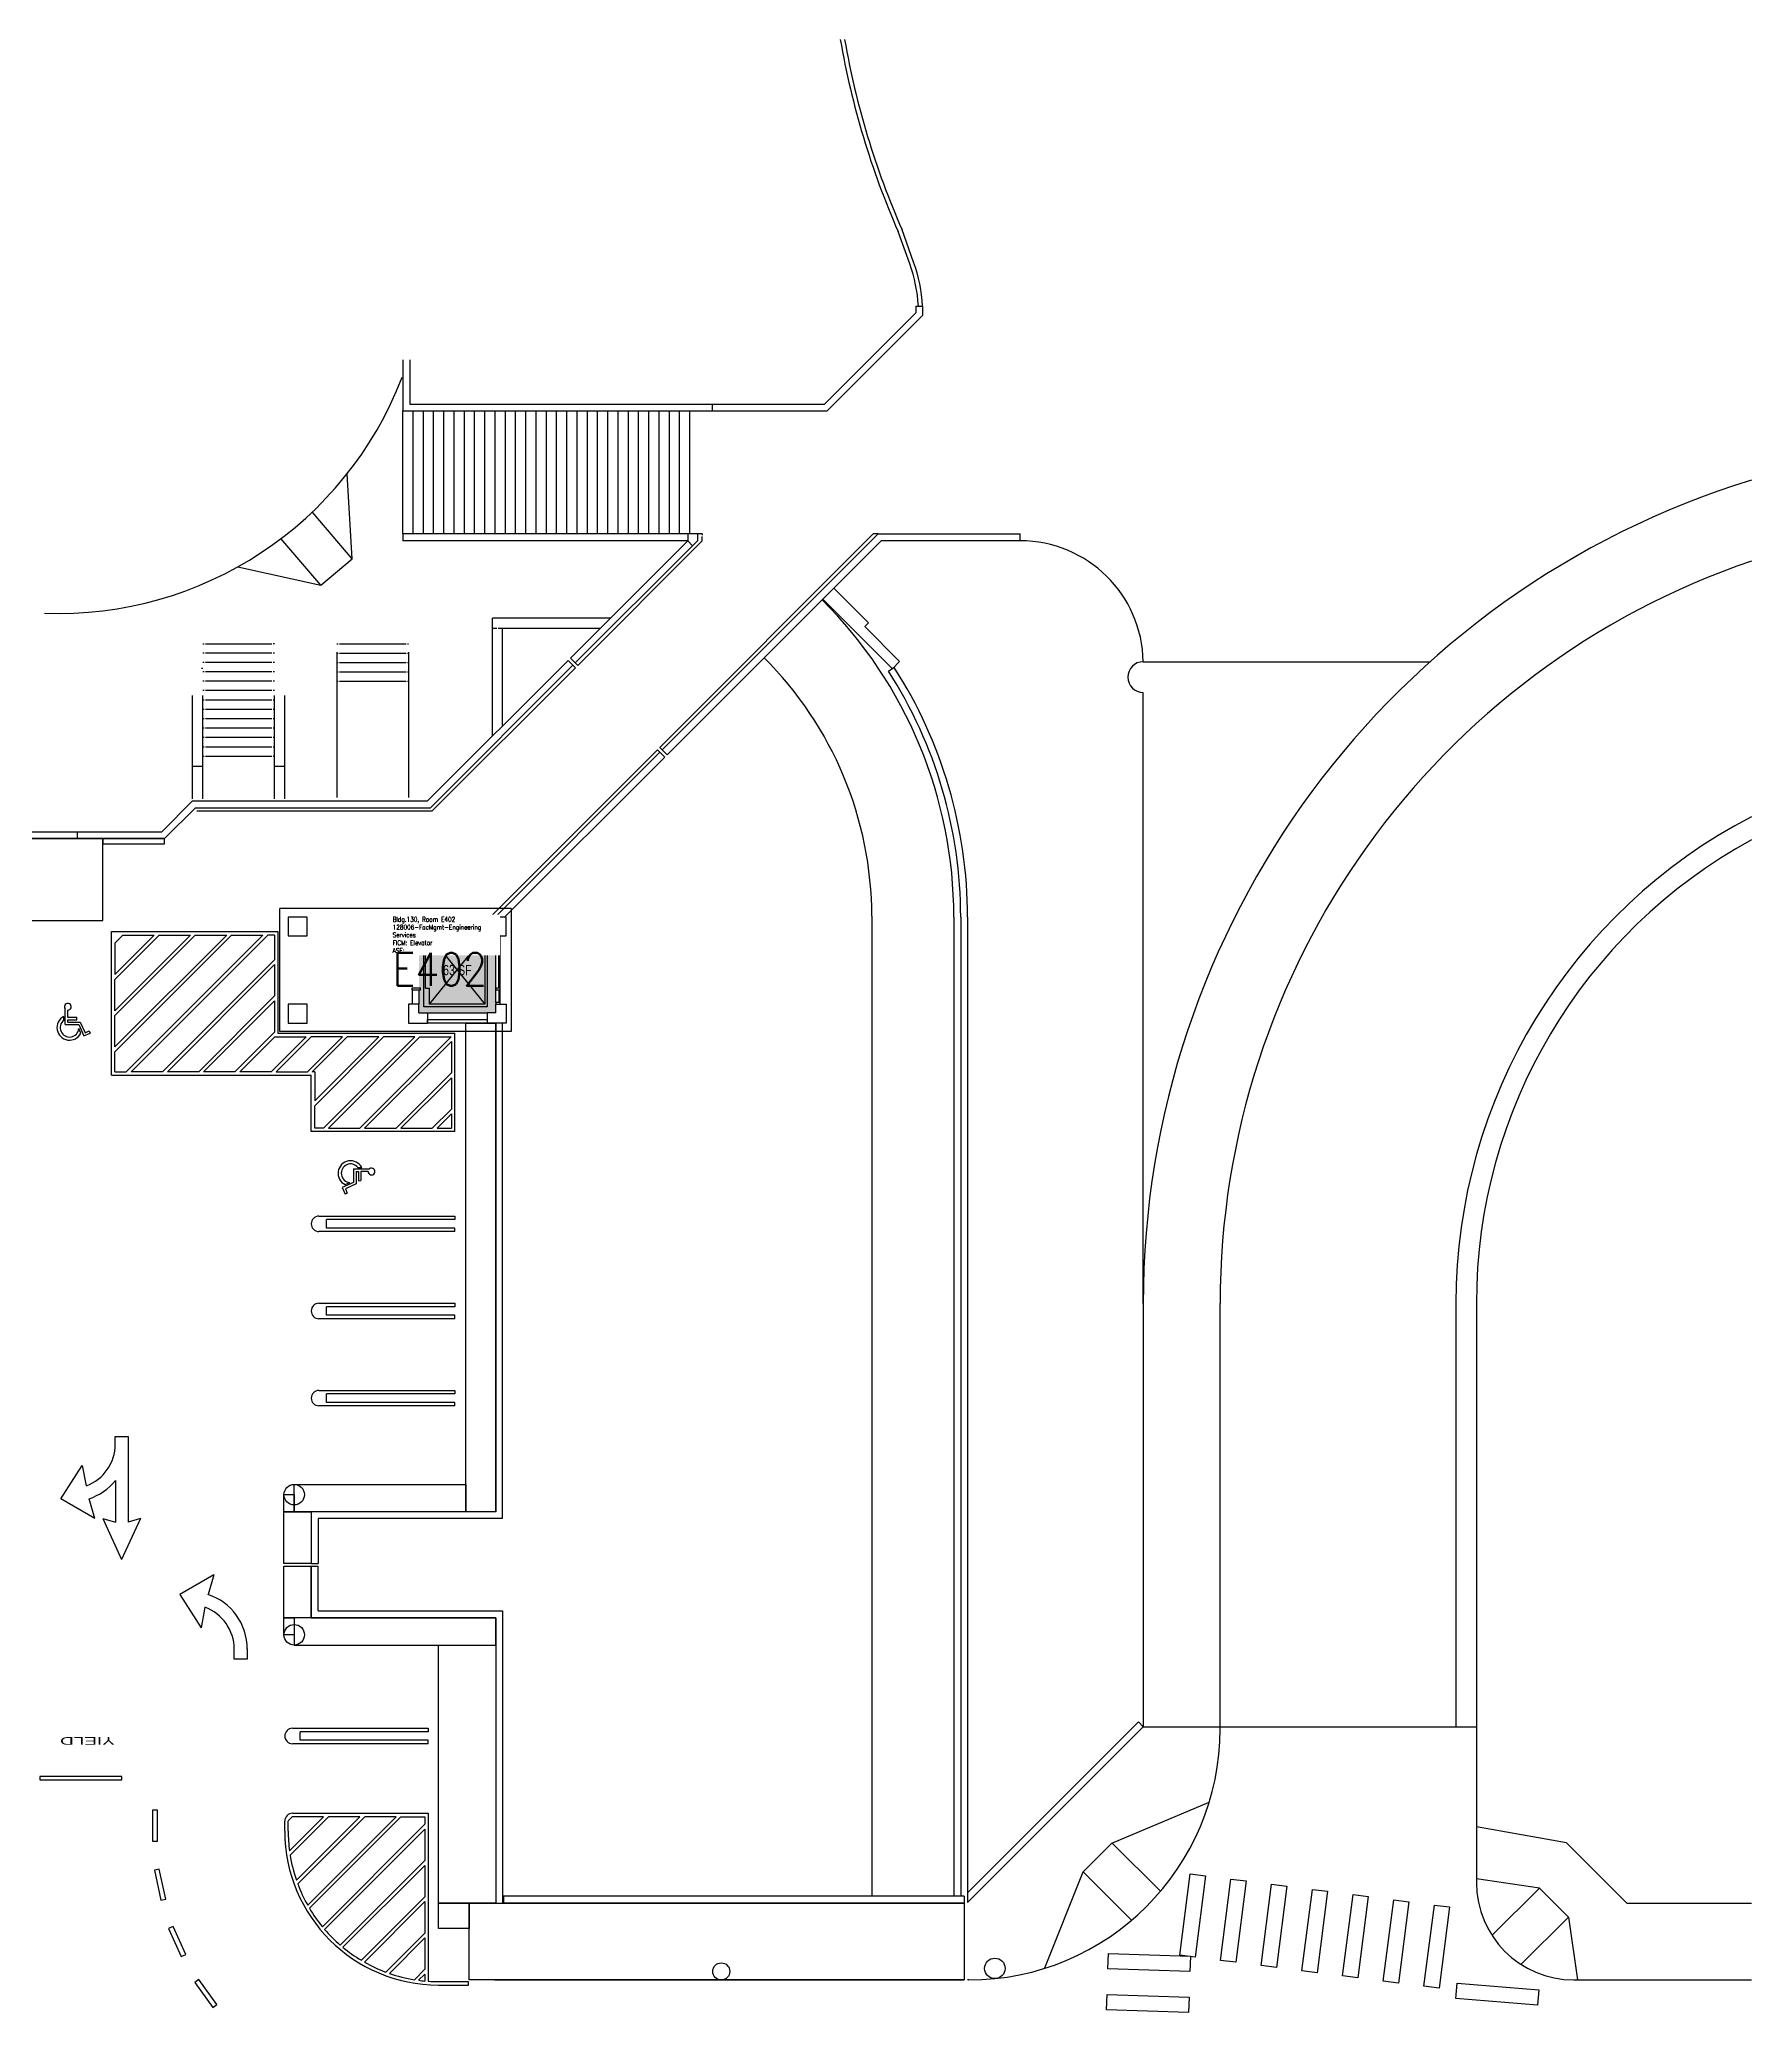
# Model space of a CAD drawing. Header units: inches. Extents: x -24 to 5079, y -276 to 4275.
# Drawn here: x 3034 to 5038, y 1966 to 4275 of the extents above; entities that cross this region are included whole.
import ezdxf
from ezdxf.enums import TextEntityAlignment as Align

# ---------------------------------------------------------------- set-up
doc = ezdxf.new("R2010")
doc.units = ezdxf.units.IN
doc.header["$LTSCALE"] = 10
doc.header["$MEASUREMENT"] = 0
doc.layers.get('0').update_dxf_attribs({"linetype": 'CONTINUOUS'})
for name, color, linetype in [('A-COLS', 5, 'CONTINUOUS'), ('A-FLOR', 3, 'CONTINUOUS'), ('A-GLAZ', 1, 'CONTINUOUS'), ('A-GLAZ-SILL', 2, 'CONTINUOUS'), ('A-IDEN-RNUM', 7, 'CONTINUOUS'), ('A-IDEN-SNUM', 4, 'CONTINUOUS'), ('A-IDEN-VNUM', 4, 'CONTINUOUS'), ('A-ROOF', 2, 'CONTINUOUS'), ('A-SITE', 3, 'CONTINUOUS'), ('A-WALL', 5, 'CONTINUOUS'), ('AREA-TEXT', 3, 'CONTINUOUS'), ('Rooms-Category-Color', 7, 'CONTINUOUS'), ('Rooms-College-Color', 7, 'CONTINUOUS'), ('Rooms-Department-Color', 7, 'CONTINUOUS'), ('Rooms-Division-Color', 7, 'CONTINUOUS'), ('Rooms-Information', 7, 'CONTINUOUS')]:
    doc.layers.add(name, color=color, linetype=linetype)
doc.styles.add('AREA', font='arial.ttf', dxfattribs={"width": 0.75, "height": 24})
doc.styles.add('ROOMSNUMBER', font='txt.shx', dxfattribs={"height": 0.03})
doc.styles.add('ROOMVNUMBER', font='simplex.shx', dxfattribs={"width": 0.85})
doc.styles.add('WDI-04', font='WDI-04.shx', dxfattribs={"width": 0.9})

# ---------------------------------------------------------------- blocks, each defined once
blk = doc.blocks.new('UNITSQUARE')
for p, q in [((1, 1), (0, 1)), ((0, 1), (0, 0)), ((1, 0), (1, 1)), ((0, 0), (1, 0))]:
    blk.add_line(p, q)

msp = doc.modelspace()

# ---------------------------------------------------------------- hatches: boundary and pattern name
at = {"layer": 'Rooms-Category-Color', "true_color": 0xadadad}
msp.add_hatch(color=253, dxfattribs=at).paths.add_polyline_path([(3568, 3136), (3478, 3136), (3478, 3236), (3568, 3236)])
at = {"layer": 'Rooms-College-Color', "true_color": 0xadadad}
msp.add_hatch(color=253, dxfattribs=at).paths.add_polyline_path([(3568, 3136), (3478, 3136), (3478, 3236), (3568, 3236)])
at = {"layer": 'Rooms-Department-Color', "true_color": 0xacacac}
msp.add_hatch(color=253, dxfattribs=at).paths.add_polyline_path([(3568, 3136), (3478, 3136), (3478, 3236), (3568, 3236)])
at = {"layer": 'Rooms-Division-Color', "true_color": 0xadadad}
msp.add_hatch(color=253, dxfattribs=at).paths.add_polyline_path([(3568, 3136), (3478, 3136), (3478, 3236), (3568, 3236)])

# ---------------------------------------------------------------- linework, layer by layer
at = {"layer": 'A-COLS'}
for p, q in [((3347, 3248, 0.5), (3325, 3248, 0.5)), ((3325, 3248, 0.5), (3325, 3226, 0.5)), ((3347, 3226, 0.5), (3347, 3248, 0.5)), ((3466, 3248, 0.5), (3488, 3248, 0.5)), ((3466, 3226, 0.5), (3466, 3248, 0.5)), ((3478, 3236, 0.5), (3478, 3226, 0.5)), ((3478, 3236, 0.5), (3488, 3236, 0.5)), ((3488, 3236, 0.5), (3488, 3248, 0.5)), ((3580, 3248, 0.5), (3558, 3248, 0.5)), ((3558, 3236, 0.5), (3558, 3248, 0.5)), ((3568, 3236, 0.5), (3558, 3236, 0.5)), ((3568, 3236, 0.5), (3568, 3226, 0.5)), ((3580, 3226, 0.5), (3580, 3248, 0.5)), ((3325, 3226, 0.5), (3347, 3226, 0.5)), ((3478, 3226, 0.5), (3466, 3226, 0.5)), ((3568, 3226, 0.5), (3580, 3226, 0.5)), ((3347, 3146, 0.5), (3325, 3146, 0.5)), ((3325, 3146, 0.5), (3325, 3124, 0.5)), ((3347, 3124, 0.5), (3347, 3146, 0.5)), ((3466, 3146, 0.5), (3466, 3124, 0.5)), ((3478, 3146, 0.5), (3466, 3146, 0.5)), ((3478, 3136, 0.5), (3478, 3146, 0.5)), ((3568, 3136, 0.5), (3568, 3146, 0.5)), ((3568, 3146, 0.5), (3580, 3146, 0.5)), ((3580, 3146, 0.5), (3580, 3124, 0.5)), ((3325, 3124, 0.5), (3347, 3124, 0.5)), ((3466, 3124, 0.5), (3488, 3124, 0.5)), ((3478, 3136, 0.5), (3488, 3136, 0.5)), ((3488, 3136, 0.5), (3488, 3124, 0.5)), ((3558, 3136, 0.5), (3558, 3124, 0.5)), ((3568, 3136, 0.5), (3558, 3136, 0.5)), ((3580, 3124, 0.5), (3558, 3124, 0.5))]:
    msp.add_line(p, q, dxfattribs=at)
at = {"layer": 'A-FLOR'}
for p, q in [((3225, 3568.1, 0.5), (3226.5, 3568.1, 0.5)), ((3226.5, 3557.1, 0.5), (3225, 3557.1, 0.5)), ((3228, 3568.1, 0.5), (3306, 3568.1, 0.5)), ((3306, 3557.1, 0.5), (3228, 3557.1, 0.5)), ((3309, 3568.1, 0.5), (3307.5, 3568.1, 0.5)), ((3309, 3557.1, 0.5), (3307.5, 3557.1, 0.5)), ((3382, 3568.1, 0.5), (3383.5, 3568.1, 0.5)), ((3382, 3558, 0.5), (3382, 3388.1, 0.5)), ((3382, 3557.1, 0.5), (3383.5, 3557.1, 0.5)), ((3385, 3568.1, 0.5), (3463, 3568.1, 0.5)), ((3385, 3557.1, 0.5), (3463, 3557.1, 0.5)), ((3464.5, 3568.1, 0.5), (3466, 3568.1, 0.5)), ((3464.5, 3557.1, 0.5), (3466, 3557.1, 0.5)), ((3466, 3558, 0.5), (3466, 3388.1, 0.5)), ((3226.5, 3546.1, 0.5), (3225, 3546.1, 0.5)), ((3226.5, 3535.1, 0.5), (3225, 3535.1, 0.5)), ((3306, 3546.1, 0.5), (3228, 3546.1, 0.5)), ((3306, 3535.1, 0.5), (3228, 3535.1, 0.5)), ((3309, 3546.1, 0.5), (3307.5, 3546.1, 0.5)), ((3309, 3535.1, 0.5), (3307.5, 3535.1, 0.5)), ((3382, 3546.1, 0.5), (3383.5, 3546.1, 0.5)), ((3382, 3535.1, 0.5), (3383.5, 3535.1, 0.5)), ((3385, 3546.1, 0.5), (3463, 3546.1, 0.5)), ((3385, 3535.1, 0.5), (3463, 3535.1, 0.5)), ((3464.5, 3546.1, 0.5), (3466, 3546.1, 0.5)), ((3464.5, 3535.1, 0.5), (3466, 3535.1, 0.5)), ((3226.5, 3524.1, 0.5), (3225, 3524.1, 0.5)), ((3226.5, 3513.1, 0.5), (3225, 3513.1, 0.5)), ((3306, 3524.1, 0.5), (3228, 3524.1, 0.5)), ((3306, 3513.1, 0.5), (3228, 3513.1, 0.5)), ((3309, 3524.1, 0.5), (3307.5, 3524.1, 0.5)), ((3309, 3513.1, 0.5), (3307.5, 3513.1, 0.5)), ((3382, 3524.1, 0.5), (3383.5, 3524.1, 0.5)), ((3385, 3524.1, 0.5), (3463, 3524.1, 0.5)), ((3464.5, 3524.1, 0.5), (3466, 3524.1, 0.5)), ((3226.5, 3502.1, 0.5), (3225, 3502.1, 0.5)), ((3226.5, 3491.1, 0.5), (3225, 3491.1, 0.5)), ((3306, 3502.1, 0.5), (3228, 3502.1, 0.5)), ((3306, 3491.1, 0.5), (3228, 3491.1, 0.5)), ((3309, 3502.1, 0.5), (3307.5, 3502.1, 0.5)), ((3309, 3491.1, 0.5), (3307.5, 3491.1, 0.5)), ((3226.5, 3480.1, 0.5), (3225, 3480.1, 0.5)), ((3226.5, 3469.1, 0.5), (3225, 3469.1, 0.5)), ((3306, 3480.1, 0.5), (3228, 3480.1, 0.5)), ((3306, 3469.1, 0.5), (3228, 3469.1, 0.5)), ((3309, 3480.1, 0.5), (3307.5, 3480.1, 0.5)), ((3309, 3469.1, 0.5), (3307.5, 3469.1, 0.5)), ((3226.5, 3458.1, 0.5), (3225, 3458.1, 0.5)), ((3226.5, 3447.1, 0.5), (3225, 3447.1, 0.5)), ((3306, 3458.1, 0.5), (3228, 3458.1, 0.5)), ((3306, 3447.1, 0.5), (3228, 3447.1, 0.5)), ((3309, 3458.1, 0.5), (3307.5, 3458.1, 0.5)), ((3309, 3447.1, 0.5), (3307.5, 3447.1, 0.5)), ((3226.5, 3436.1, 0.5), (3225, 3436.1, 0.5)), ((3306, 3436.1, 0.5), (3228, 3436.1, 0.5)), ((3309, 3436.1, 0.5), (3307.5, 3436.1, 0.5)), ((3107.8, 3340, 0.5), (1413.9, 3340, 0.5)), ((3107.8, 3244, 0.5), (3107.8, 3340, 0.5)), ((3180.3, 3340, 0.5), (3107.8, 3340, 0.5)), ((3107.8, 3340, 0.5), (3107.8, 3333.9, 0.5)), ((3107.8, 3333.9, 0.5), (3180.3, 3333.9, 0.5)), ((3180.3, 3333.9, 0.5), (3180.3, 3340, 0.5)), ((1413.9, 3244, 0.5), (3107.8, 3244, 0.5)), ((3118, 3231, 0.5), (3313, 3231, 0.5)), ((3118, 3063, 0.5), (3118, 3231, 0.5)), ((3122, 3180.8, 0.5), (3168.2, 3227, 0.5)), ((3122, 3138.4, 0.5), (3210.6, 3227, 0.5)), ((3122, 3096, 0.5), (3253, 3227, 0.5)), ((3122, 3217.6, 0.5), (3131.4, 3227, 0.5)), ((3122, 3175.2, 0.5), (3173.8, 3227, 0.5)), ((3122, 3132.8, 0.5), (3216.2, 3227, 0.5)), ((3122, 3090.3, 0.5), (3258.7, 3227, 0.5)), ((3122, 3217.6, 0.5), (3122, 3180.8, 0.5)), ((3131.4, 3227, 0.5), (3168.2, 3227, 0.5)), ((3135.4, 3067, 0.5), (3295.4, 3227, 0.5)), ((3141.1, 3067, 0.5), (3301.1, 3227, 0.5)), ((3173.8, 3227, 0.5), (3210.6, 3227, 0.5)), ((3216.2, 3227, 0.5), (3253, 3227, 0.5)), ((3258.7, 3227, 0.5), (3295.4, 3227, 0.5)), ((3309, 3227, 0.5), (3301.1, 3227, 0.5)), ((3309, 3227, 0.5), (3309, 3198.1, 0.5)), ((3313, 3231, 0.5), (3313, 3112, 0.5)), ((3490.3, 3226, 0.5), (3555.3, 3146, 0.5)), ((3490.3, 3146, 0.5), (3555.3, 3226, 0.5)), ((3490.3, 3207, 0.5), (3490.3, 3226, 0.5)), ((3490.3, 3226, 0.5), (3555.3, 3226, 0.5)), ((3555.3, 3226, 0.5), (3555.3, 3146, 0.5)), ((3177.9, 3067, 0.5), (3309, 3198.1, 0.5)), ((3183.5, 3067, 0.5), (3309, 3192.5, 0.5)), ((3309, 3192.5, 0.5), (3309, 3155.7, 0.5)), ((3485.6, 3207, 0.5), (3490.3, 3207, 0.5)), ((3485.6, 3165, 0.5), (3485.6, 3207, 0.5)), ((3122, 3138.4, 0.5), (3122, 3175.2, 0.5)), ((3485.6, 3165, 0.5), (3490.3, 3165, 0.5)), ((3490.3, 3146, 0.5), (3490.3, 3165, 0.5)), ((3220.3, 3067, 0.5), (3309, 3155.7, 0.5)), ((3226, 3067, 0.5), (3309, 3150, 0.5)), ((3309, 3150, 0.5), (3309, 3113.3, 0.5)), ((3555.3, 3146, 0.5), (3490.3, 3146, 0.5)), ((3062.2, 3127.2, 0.5), (3062.2, 3131.8, 0.5)), ((3064, 3122.2, 0.5), (3063.8, 3140.8, 0.5)), ((3064, 3122.2, 0.5), (3079.7, 3122.2, 0.5)), ((3066.7, 3139.2, 0.5), (3066.8, 3130.9, 0.5)), ((3066.8, 3130.9, 0.5), (3077.6, 3130.8, 0.5)), ((3066.9, 3127.9, 0.5), (3077.6, 3127.9, 0.5)), ((3066.9, 3125.2, 0.5), (3066.9, 3127.9, 0.5)), ((3066.9, 3125.2, 0.5), (3081.4, 3125.1, 0.5)), ((3077.6, 3127.9, 0.5), (3077.6, 3130.8, 0.5)), ((3079.7, 3122.2, 0.5), (3085.8, 3108.9, 0.5)), ((3081.4, 3125.1, 0.5), (3087.2, 3112.6, 0.5)), ((3122, 3096, 0.5), (3122, 3132.8, 0.5)), ((3488, 3128, 0.5), (3558, 3128, 0.5)), ((3488, 3124, 0.5), (3488, 3128, 0.5)), ((3558, 3124, 0.5), (3488, 3124, 0.5)), ((3533, 3124, 0.5), (3568, 3124, 0.5)), ((3533, 2552, 0.5), (3533, 3124, 0.5)), ((3558, 3128, 0.5), (3558, 3124, 0.5)), ((3568, 3124, 0.5), (3568, 2552, 0.5)), ((3082.3, 3112.3, 0.5), (3079.8, 3117.6, 0.5)), ((3085.8, 3108.9, 0.5), (3093.2, 3112.2, 0.5)), ((3087.2, 3112.6, 0.5), (3092.1, 3114.8, 0.5)), ((3092.1, 3114.8, 0.5), (3093.2, 3112.2, 0.5)), ((3262.7, 3067, 0.5), (3309, 3113.3, 0.5)), ((3268.4, 3067, 0.5), (3309.4, 3108, 0.5)), ((3305.2, 3067, 0.5), (3346.2, 3108, 0.5)), ((3309.4, 3108, 0.5), (3346.2, 3108, 0.5)), ((3310.8, 3067, 0.5), (3351.8, 3108, 0.5)), ((3313, 3112, 0.5), (3520, 3112, 0.5)), ((3388.6, 3108, 0.5), (3347.6, 3067, 0.5)), ((3388.6, 3108, 0.5), (3351.8, 3108, 0.5)), ((3394.2, 3108, 0.5), (3353.2, 3067, 0.5)), ((3431, 3108, 0.5), (3356, 3033, 0.5)), ((3436.7, 3108, 0.5), (3356, 3027.3, 0.5)), ((3366.4, 3001, 0.5), (3473.4, 3108, 0.5)), ((3372.1, 3001, 0.5), (3479.1, 3108, 0.5)), ((3431, 3108, 0.5), (3394.2, 3108, 0.5)), ((3408.9, 3001, 0.5), (3515.9, 3108, 0.5)), ((3414.5, 3001, 0.5), (3516, 3102.5, 0.5)), ((3473.4, 3108, 0.5), (3436.7, 3108, 0.5)), ((3479.1, 3108, 0.5), (3515.9, 3108, 0.5)), ((3516, 3102.5, 0.5), (3516, 3065.7, 0.5)), ((3520, 2997, 0.5), (3520, 3112, 0.5)), ((3122, 3067, 0.5), (3122, 3090.3, 0.5)), ((3118, 3063, 0.5), (3352, 3063, 0.5)), ((3122, 3067, 0.5), (3135.4, 3067, 0.5)), ((3177.9, 3067, 0.5), (3141.1, 3067, 0.5)), ((3220.3, 3067, 0.5), (3183.5, 3067, 0.5)), ((3262.7, 3067, 0.5), (3226, 3067, 0.5)), ((3305.2, 3067, 0.5), (3268.4, 3067, 0.5)), ((3310.8, 3067, 0.5), (3347.6, 3067, 0.5)), ((3352, 2997, 0.5), (3352, 3063, 0.5)), ((3356, 3067, 0.5), (3353.2, 3067, 0.5)), ((3356, 3067, 0.5), (3356, 3033, 0.5)), ((3451.3, 3001, 0.5), (3516, 3065.7, 0.5)), ((3456.9, 3001, 0.5), (3516, 3060.1, 0.5)), ((3516, 3060.1, 0.5), (3516, 3023.3, 0.5)), ((3356, 3001, 0.5), (3356, 3027.3, 0.5)), ((3493.7, 3001, 0.5), (3516, 3023.3, 0.5)), ((3516, 3017.6, 0.5), (3499.4, 3001, 0.5)), ((3516, 3017.6, 0.5), (3516, 3001, 0.5)), ((3520, 2997, 0.5), (3352, 2997, 0.5)), ((3366.4, 3001, 0.5), (3356, 3001, 0.5)), ((3372.1, 3001, 0.5), (3408.9, 3001, 0.5)), ((3414.5, 3001, 0.5), (3451.3, 3001, 0.5)), ((3456.9, 3001, 0.5), (3493.7, 3001, 0.5)), ((3499.4, 3001, 0.5), (3516, 3001, 0.5)), ((3401.5, 2937.5, 0.5), (3388.3, 2931.4, 0.5)), ((3391.6, 2934.9, 0.5), (3397, 2937.3, 0.5)), ((3404.4, 2935.7, 0.5), (3392, 2930, 0.5)), ((3401.6, 2953.2, 0.5), (3401.5, 2937.5, 0.5)), ((3401.6, 2953.2, 0.5), (3420.2, 2953.4, 0.5)), ((3404.5, 2950.3, 0.5), (3404.4, 2935.7, 0.5)), ((3404.5, 2950.3, 0.5), (3407.3, 2950.3, 0.5)), ((3406.6, 2954.9, 0.5), (3411.1, 2955, 0.5)), ((3407.3, 2950.3, 0.5), (3407.2, 2939.5, 0.5)), ((3407.2, 2939.5, 0.5), (3410.2, 2939.6, 0.5)), ((3418.6, 2950.4, 0.5), (3410.2, 2950.3, 0.5)), ((3410.2, 2950.3, 0.5), (3410.2, 2939.6, 0.5)), ((3388.3, 2931.4, 0.5), (3391.6, 2923.9, 0.5)), ((3394.1, 2925.1, 0.5), (3391.6, 2923.9, 0.5)), ((3392, 2930, 0.5), (3394.1, 2925.1, 0.5)), ((3361, 2898, 0.5), (3520, 2898, 0.5)), ((3520, 2894, 0.5), (3370, 2894, 0.5)), ((3370, 2884, 0.5), (3370, 2894, 0.5)), ((3520, 2898, 0.5), (3520, 2894, 0.5)), ((3520, 2880, 0.5), (3361, 2880, 0.5)), ((3520, 2884, 0.5), (3370, 2884, 0.5)), ((3520, 2880, 0.5), (3520, 2884, 0.5)), ((3361, 2796, 0.5), (3520, 2796, 0.5)), ((3520, 2796, 0.5), (3520, 2792, 0.5)), ((3520, 2778, 0.5), (3361, 2778, 0.5)), ((3520, 2792, 0.5), (3370, 2792, 0.5)), ((3370, 2782, 0.5), (3370, 2792, 0.5)), ((3520, 2782, 0.5), (3370, 2782, 0.5)), ((3520, 2778, 0.5), (3520, 2782, 0.5)), ((3361, 2694, 0.5), (3520, 2694, 0.5)), ((3520, 2690, 0.5), (3370, 2690, 0.5)), ((3370, 2680, 0.5), (3370, 2690, 0.5)), ((3520, 2680, 0.5), (3370, 2680, 0.5)), ((3520, 2694, 0.5), (3520, 2690, 0.5)), ((3520, 2676, 0.5), (3520, 2680, 0.5)), ((3520, 2676, 0.5), (3361, 2676, 0.5)), ((3122.5, 2640.1, 0.5), (3137.5, 2640.1, 0.5)), ((3122.5, 2631.2, 0.5), (3122.5, 2640.1, 0.5)), ((3137.5, 2640.1, 0.5), (3137.5, 2539.9, 0.5)), ((3058.7, 2567.1, 0.5), (3083.9, 2606.2, 0.5)), ((3083.9, 2606.2, 0.5), (3088.5, 2582.4, 0.5)), ((3122.7, 2588.5, 0.5), (3122.7, 2539.8, 0.5)), ((3098.7, 2544.1, 0.5), (3058.7, 2567.1, 0.5)), ((3098.7, 2544.1, 0.5), (3091.8, 2567.2, 0.5)), ((3320, 2552, 0.5), (3320, 2572, 0.5)), ((3320, 2572, 0.5), (3332, 2572, 0.5)), ((3332, 2552, 0.5), (3332, 2584, 0.5)), ((3332, 2584, 0.5), (3533, 2584, 0.5)), ((3332, 2572, 0.5), (3332, 2552, 0.5)), ((3533, 2584, 0.5), (3533, 2552, 0.5)), ((3108, 2544.1, 0.5), (3122.7, 2539.8, 0.5)), ((3108, 2544.1, 0.5), (3130, 2496.1, 0.5)), ((3152, 2544.1, 0.5), (3130, 2496.1, 0.5)), ((3152, 2544.1, 0.5), (3137.5, 2539.9, 0.5)), ((3332, 2552, 0.5), (3320, 2552, 0.5)), ((3320, 2552, 0.5), (3352, 2552, 0.5)), ((3320, 2491.5, 0.5), (3320, 2552, 0.5)), ((3533, 2552, 0.5), (3332, 2552, 0.5)), ((3352, 2552, 0.5), (3352, 2491.5, 0.5)), ((3568, 2552, 0.5), (3533, 2552, 0.5)), ((3238, 2478.3, 0.5), (3198, 2455.3, 0.5)), ((3238, 2478.3, 0.5), (3231.1, 2455.2, 0.5)), ((3352, 2491.5, 0.5), (3320, 2491.5, 0.5)), ((3320, 2488.5, 0.5), (3352, 2488.5, 0.5)), ((3320, 2428, 0.5), (3320, 2488.5, 0.5)), ((3352, 2488.5, 0.5), (3352, 2428, 0.5)), ((3198, 2455.3, 0.5), (3223.2, 2416.2, 0.5)), ((3227.4, 2440.2, 0.5), (3223.2, 2416.2, 0.5)), ((3352, 2428, 0.5), (3320, 2428, 0.5)), ((3320, 2428, 0.5), (3332, 2428, 0.5)), ((3320, 2408, 0.5), (3320, 2428, 0.5)), ((3568, 2428, 0.5), (3332, 2428, 0.5)), ((3332, 2428, 0.5), (3332, 2396, 0.5)), ((3332, 2428, 0.5), (3332, 2408, 0.5)), ((3568, 2396, 0.5), (3568, 2428, 0.5)), ((3332, 2408, 0.5), (3320, 2408, 0.5)), ((3261.8, 2379.3, 0.5), (3261.8, 2391.3, 0.5)), ((3277, 2379.3, 0.5), (3261.8, 2379.3, 0.5)), ((3277, 2391.5, 0.5), (3277, 2379.3, 0.5)), ((3332, 2396, 0.5), (3568, 2396, 0.5)), ((3501, 2396, 0.5), (3568, 2396, 0.5)), ((3501, 2094, 0.5), (3501, 2396, 0.5)), ((3568, 2396, 0.5), (3568, 2094, 0.5)), ((3330, 2298.5, 0.5), (3489, 2298.5, 0.5)), ((3489, 2294.5, 0.5), (3339, 2294.5, 0.5)), ((3339, 2284.5, 0.5), (3339, 2294.5, 0.5)), ((3489, 2298.5, 0.5), (3489, 2294.5, 0.5)), ((3489, 2280.5, 0.5), (3330, 2280.5, 0.5)), ((3489, 2284.5, 0.5), (3339, 2284.5, 0.5)), ((3489, 2280.5, 0.5), (3489, 2284.5, 0.5)), ((3130.4, 2242.2, 0.5), (3034.4, 2242.2, 0.5)), ((3034.4, 2242.2, 0.5), (3034.4, 2238.2, 0.5)), ((3130.4, 2238.2, 0.5), (3130.4, 2242.2, 0.5)), ((3034.4, 2238.2, 0.5), (3130.4, 2238.2, 0.5)), ((3172.1, 2202.6, 0.5), (3166.1, 2202.6, 0.5)), ((3166.1, 2202.6, 0.5), (3166.1, 2166.6, 0.5)), ((3172.1, 2166.6, 0.5), (3172.1, 2202.6, 0.5)), ((3325, 2190.2, 0.5), (3329.8, 2195, 0.5)), ((3366.5, 2195, 0.5), (3326.5, 2155, 0.5)), ((3372.2, 2195, 0.5), (3327.3, 2150.1, 0.5)), ((3366.5, 2195, 0.5), (3329.8, 2195, 0.5)), ((3330, 2199, 0.5), (3489, 2199, 0.5)), ((3334.6, 2120.7, 0.5), (3409, 2195, 0.5)), ((3336.1, 2116.5, 0.5), (3414.6, 2195, 0.5)), ((3451.4, 2195, 0.5), (3347.8, 2091.4, 0.5)), ((3457, 2195, 0.5), (3349.9, 2087.8, 0.5)), ((3409, 2195, 0.5), (3372.2, 2195, 0.5)), ((3451.4, 2195, 0.5), (3414.6, 2195, 0.5)), ((3457, 2195, 0.5), (3485, 2195, 0.5)), ((3485, 2195, 0.5), (3485, 2186.2, 0.5)), ((3489, 2199, 0.5), (3489, 2002.4, 0.5)), ((3321, 2178, 0.5), (3321, 2190, 0.5)), ((3325, 2178, 0.5), (3325, 2190, 0.5)), ((3365.1, 2066.2, 0.5), (3485, 2186.2, 0.5)), ((3367.6, 2063.2, 0.5), (3485, 2180.5, 0.5)), ((3485, 2180.5, 0.5), (3485, 2143.8, 0.5)), ((3166.1, 2166.6, 0.5), (3172.1, 2166.6, 0.5)), ((3174.1, 2133.6, 0.5), (3168.3, 2132.4, 0.5)), ((3168.3, 2132.4, 0.5), (3175.8, 2097.2, 0.5)), ((3181.6, 2098.4, 0.5), (3174.1, 2133.6, 0.5)), ((3485, 2143.8, 0.5), (3386, 2044.8, 0.5)), ((3485, 2138.1, 0.5), (3389.1, 2042.2, 0.5)), ((3485, 2138.1, 0.5), (3485, 2101.3, 0.5)), ((4368.9, 2033, 0.5), (4381.1, 2128.2, 0.5)), ((4381.1, 2128.2, 0.5), (4399, 2125.9, 0.5)), ((4399, 2125.9, 0.5), (4386.8, 2030.7, 0.5)), ((4416.6, 2026.9, 0.5), (4428.7, 2122.1, 0.5)), ((4428.7, 2122.1, 0.5), (4446.6, 2119.8, 0.5)), ((4446.6, 2119.8, 0.5), (4434.4, 2024.6, 0.5)), ((4464.2, 2020.8, 0.5), (4476.3, 2116, 0.5)), ((4476.3, 2116, 0.5), (4494.2, 2113.8, 0.5)), ((4494.2, 2113.8, 0.5), (4482, 2018.5, 0.5)), ((4511.8, 2014.7, 0.5), (4524, 2109.9, 0.5)), ((4524, 2109.9, 0.5), (4541.8, 2107.7, 0.5)), ((4541.8, 2107.7, 0.5), (4529.6, 2012.4, 0.5)), ((4559.4, 2008.6, 0.5), (4571.6, 2103.9, 0.5)), ((4571.6, 2103.9, 0.5), (4589.4, 2101.6, 0.5)), ((3175.8, 2097.2, 0.5), (3181.6, 2098.4, 0.5)), ((3410.7, 2027, 0.5), (3485, 2101.3, 0.5)), ((3414.2, 2024.9, 0.5), (3485, 2095.7, 0.5)), ((3485, 2095.7, 0.5), (3485, 2058.9, 0.5)), ((3568, 2094, 0.5), (3501, 2094, 0.5)), ((3501, 2094, 0.5), (3537, 2094, 0.5)), ((3501, 2064, 0.5), (3501, 2094, 0.5)), ((3537, 2004, 0.5), (3537, 2094, 0.5)), ((3537, 2094, 0.5), (4116.3, 2094, 0.5)), ((3537, 2094, 0.5), (3537, 2064, 0.5)), ((4116.3, 2094, 0.5), (4116.3, 2004, 0.5)), ((4589.4, 2101.6, 0.5), (4577.2, 2006.4, 0.5)), ((4607, 2002.5, 0.5), (4619.2, 2097.8, 0.5)), ((4619.2, 2097.8, 0.5), (4637, 2095.5, 0.5)), ((4637, 2095.5, 0.5), (4624.9, 2000.3, 0.5)), ((4654.6, 1996.5, 0.5), (4666.8, 2091.7, 0.5)), ((4666.8, 2091.7, 0.5), (4684.6, 2089.4, 0.5)), ((4684.6, 2089.4, 0.5), (4672.5, 1994.2, 0.5)), ((3190.5, 2066.6, 0.5), (3185, 2064.2, 0.5)), ((3185, 2064.2, 0.5), (3199.7, 2031.3, 0.5)), ((3205.2, 2033.8, 0.5), (3190.5, 2066.6, 0.5)), ((3485, 2058.9, 0.5), (3439.3, 2013.2, 0.5)), ((3537, 2064, 0.5), (3501, 2064, 0.5)), ((3199.7, 2031.3, 0.5), (3205.2, 2033.8, 0.5)), ((3485, 2053.3, 0.5), (3443.4, 2011.7, 0.5)), ((3485, 2053.3, 0.5), (3485, 2016.5, 0.5)), ((4284.7, 2016.9, 0.5), (4285.3, 2034.9, 0.5)), ((4285.3, 2034.9, 0.5), (4381.2, 2031.8, 0.5)), ((4386.8, 2030.7, 0.5), (4368.9, 2033, 0.5)), ((3472.8, 2004.3, 0.5), (3485, 2016.5, 0.5)), ((3477.7, 2003.6, 0.5), (3485, 2010.8, 0.5)), ((3485, 2010.8, 0.5), (3485, 2002.7, 0.5)), ((4380.6, 2013.8, 0.5), (4284.7, 2016.9, 0.5)), ((4381.2, 2031.8, 0.5), (4380.6, 2013.8, 0.5)), ((4434.4, 2024.6, 0.5), (4416.6, 2026.9, 0.5)), ((4482, 2018.5, 0.5), (4464.2, 2020.8, 0.5)), ((4529.6, 2012.4, 0.5), (4511.8, 2014.7, 0.5)), ((3220.5, 2004.5, 0.5), (3215.6, 2001, 0.5)), ((3215.6, 2001, 0.5), (3236.8, 1971.9, 0.5)), ((3241.6, 1975.4, 0.5), (3220.5, 2004.5, 0.5)), ((3501, 2002, 0.5), (3536.2, 2002, 0.5)), ((3501, 1998, 0.5), (3536.2, 1998, 0.5)), ((3536.2, 1998, 0.5), (3536.2, 2002, 0.5)), ((4116.3, 2004, 0.5), (3537, 2004, 0.5)), ((4283.1, 1969, 0.5), (4283.7, 1986.9, 0.5)), ((4283.7, 1986.9, 0.5), (4379.7, 1983.8, 0.5)), ((4577.2, 2006.4, 0.5), (4559.4, 2008.6, 0.5)), ((4624.9, 2000.3, 0.5), (4607, 2002.5, 0.5)), ((4672.5, 1994.2, 0.5), (4654.6, 1996.5, 0.5)), ((4692, 1982.2, 0.5), (4693.4, 2000.1, 0.5)), ((4693.4, 2000.1, 0.5), (4789.1, 1992.4, 0.5)), ((4789.1, 1992.4, 0.5), (4787.7, 1974.5, 0.5)), ((3236.8, 1971.9, 0.5), (3241.6, 1975.4, 0.5)), ((4379.1, 1965.8, 0.5), (4283.1, 1969, 0.5)), ((4379.7, 1983.8, 0.5), (4379.1, 1965.8, 0.5)), ((4787.7, 1974.5, 0.5), (4692, 1982.2, 0.5))]:
    msp.add_line(p, q, dxfattribs=at)
for centre in [(3332, 2572, 0.5), (3332, 2408, 0.5)]:
    msp.add_circle(centre, 12, dxfattribs=at)
for centre, radius, start, end in [((3067, 3143.1, 0.5), 3.94, 266.4038, 215.8453), ((3069, 3118.7, 0.5), 14.7, 117.6345, 334.1326), ((3069, 3118.6, 0.5), 10.9, 128.171, 354.6043), ((3398.1, 2948.1, 0.5), 14.7, 27.6345, 244.1326), ((3398, 2948.2, 0.5), 10.9, 38.171, 264.6043), ((3422.5, 2950.2, 0.5), 3.94, 176.4038, 125.8453), ((3361, 2889, 0.5), 9, 90, 270), ((3361, 2787, 0.5), 9, 90, 270), ((3361, 2685, 0.5), 9, 90, 270), ((3070.5, 2631.1, 0.5), 52, 290.2781, 0.0343), ((3070.7, 2630.8, 0.5), 67, 288.3509, 320.9066), ((3210, 2391.6, 0.5), 67, 359.6957, 71.6491), ((3209.8, 2391.3, 0.5), 52, 0, 70.1124), ((3330, 2289.5, 0.5), 9, 90, 270), ((3330, 2190, 0.5), 9, 90, 180), ((3501, 2178, 0.5), 180, 180, 270), ((3501, 2178, 0.5), 176, 180, 187.5105), ((3501, 2178, 0.5), 176, 189.1328, 199.0135), ((3501, 2178, 0.5), 176, 200.4548, 209.4743), ((3501, 2178, 0.5), 176, 210.8213, 219.4222), ((3501, 2178, 0.5), 176, 220.7294, 229.2025), ((3501, 2178, 0.5), 176, 230.5094, 239.1087), ((3501, 2178, 0.5), 176, 240.4549, 249.4707), ((3501, 2178, 0.5), 176, 250.9109, 260.7831), ((3501, 2178, 0.5), 176, 262.4032, 264.7841), ((3501, 2178, 0.5), 176, 266.0904, 270)]:
    msp.add_arc(centre, radius, start, end, dxfattribs=at)
at = {"layer": 'A-GLAZ'}
for p, q in [((3571.4, 3224, 0.5), (3571.4, 3209, 0.5)), ((3571.4, 3165, 0.5), (3571.4, 3207, 0.5)), ((3571.4, 3163, 0.5), (3571.4, 3148, 0.5))]:
    msp.add_line(p, q, dxfattribs=at)
at = {"layer": 'A-GLAZ-SILL'}
for p, q in [((3573, 3226, 0.5), (3568, 3226, 0.5)), ((3568, 3226, 0.5), (3568, 3224, 0.5)), ((3568, 3148, 0.5), (3568, 3224, 0.5)), ((3568, 3224, 0.5), (3573, 3224, 0.5)), ((3573, 3224, 0.5), (3573, 3226, 0.5)), ((3573, 3148, 0.5), (3573, 3224, 0.5)), ((3573, 3209, 0.5), (3568, 3209, 0.5)), ((3568, 3209, 0.5), (3568, 3207, 0.5)), ((3568, 3207, 0.5), (3573, 3207, 0.5)), ((3573, 3207, 0.5), (3573, 3209, 0.5)), ((3573, 3165, 0.5), (3568, 3165, 0.5)), ((3568, 3165, 0.5), (3568, 3163, 0.5)), ((3573, 3163, 0.5), (3573, 3165, 0.5)), ((3568, 3163, 0.5), (3573, 3163, 0.5)), ((3573, 3148, 0.5), (3568, 3148, 0.5)), ((3568, 3148, 0.5), (3568, 3146, 0.5)), ((3568, 3146, 0.5), (3573, 3146, 0.5)), ((3573, 3146, 0.5), (3573, 3148, 0.5))]:
    msp.add_line(p, q, dxfattribs=at)
at = {"layer": 'A-ROOF'}
for p, q in [((3315, 3114, 0.5), (3315, 3258, 0.5)), ((3586, 3258, 0.5), (3315, 3258, 0.5)), ((3586, 3258, 0.5), (3586, 3114, 0.5)), ((3586, 3114, 0.5), (3315, 3114, 0.5))]:
    msp.add_line(p, q, dxfattribs=at)
at = {"layer": 'A-SITE'}
for p, q in [((4052.6, 4012.6, 0.5), (4039.1, 4050.5, 0.5)), ((4057.2, 4014.6, 0.5), (4043.7, 4052.5, 0.5)), ((3952.7, 3848.5, 0.5), (4059.7, 3955.5, 0.5)), ((3956, 3840.5, 0.5), (4067.7, 3952.2, 0.5)), ((4059.7, 3963.2, 0.5), (4067.7, 3963.2, 0.5)), ((4059.7, 3963.2, 0.5), (4059.7, 3955.5, 0.5)), ((4067.7, 3963.2, 0.5), (4067.7, 3952.2, 0.5)), ((3459.2, 3900.5, 0.5), (3459.2, 3840.5, 0.5)), ((3467.2, 3900.5, 0.5), (3467.2, 3848.5, 0.5)), ((3459.2, 3840.5, 0.5), (3821.4, 3840.5, 0.5)), ((3459.2, 3696.5, 0.5), (3459.2, 3840.5, 0.5)), ((3467.2, 3848.5, 0.5), (3821.4, 3848.5, 0.5)), ((3471.2, 3696.5, 0.5), (3471.2, 3840.5, 0.5)), ((3483.2, 3696.5, 0.5), (3483.2, 3840.5, 0.5)), ((3495.2, 3696.5, 0.5), (3495.2, 3840.5, 0.5)), ((3507.2, 3696.5, 0.5), (3507.2, 3840.5, 0.5)), ((3519.2, 3696.5, 0.5), (3519.2, 3840.5, 0.5)), ((3531.2, 3696.5, 0.5), (3531.2, 3840.5, 0.5)), ((3543.2, 3696.5, 0.5), (3543.2, 3840.5, 0.5)), ((3555.2, 3696.5, 0.5), (3555.2, 3840.5, 0.5)), ((3567.2, 3696.5, 0.5), (3567.2, 3840.5, 0.5)), ((3579.2, 3696.5, 0.5), (3579.2, 3840.5, 0.5)), ((3591.2, 3696.5, 0.5), (3591.2, 3840.5, 0.5)), ((3603.2, 3696.5, 0.5), (3603.2, 3840.5, 0.5)), ((3615.2, 3696.5, 0.5), (3615.2, 3840.5, 0.5)), ((3627.2, 3696.5, 0.5), (3627.2, 3840.5, 0.5)), ((3639.2, 3696.5, 0.5), (3639.2, 3840.5, 0.5)), ((3651.2, 3696.5, 0.5), (3651.2, 3840.5, 0.5)), ((3663.2, 3696.5, 0.5), (3663.2, 3840.5, 0.5)), ((3675.2, 3696.5, 0.5), (3675.2, 3840.5, 0.5)), ((3687.2, 3696.5, 0.5), (3687.2, 3840.5, 0.5)), ((3699.2, 3696.5, 0.5), (3699.2, 3840.5, 0.5)), ((3711.2, 3696.5, 0.5), (3711.2, 3840.5, 0.5)), ((3723.2, 3696.5, 0.5), (3723.2, 3840.5, 0.5)), ((3735.2, 3696.5, 0.5), (3735.2, 3840.5, 0.5)), ((3747.2, 3696.5, 0.5), (3747.2, 3840.5, 0.5)), ((3759.2, 3696.5, 0.5), (3759.2, 3840.5, 0.5)), ((3771.2, 3696.5, 0.5), (3771.2, 3840.5, 0.5)), ((3783.2, 3696.5, 0.5), (3783.2, 3840.5, 0.5)), ((3795.2, 3696.5, 0.5), (3795.2, 3840.5, 0.5)), ((3821.4, 3848.5, 0.5), (3885.2, 3848.5, 0.5)), ((3821.4, 3848.5, 0.5), (3952.7, 3848.5, 0.5)), ((3821.4, 3848.5, 0.5), (3821.4, 3840.5, 0.5)), ((3821.4, 3840.5, 0.5), (3893.2, 3840.5, 0.5)), ((3821.4, 3840.5, 0.5), (3956, 3840.5, 0.5)), ((3399.8, 3667.5, 0.5), (3393.9, 3767, 0.5)), ((3399.8, 3667.5, 0.5), (3353.1, 3722.4, 0.5)), ((3459.2, 3696.5, 0.5), (3459.2, 3688.5, 0.5)), ((3792.7, 3696.5, 0.5), (3459.2, 3696.5, 0.5)), ((3760, 3446.5, 0.5), (4010, 3696.5, 0.5)), ((3762.9, 3443.7, 0.5), (4015.6, 3696.5, 0.5)), ((3804, 3696.5, 0.5), (3792.7, 3696.5, 0.5)), ((3792.7, 3696.5, 0.5), (3792.7, 3688.5, 0.5)), ((3809.7, 3696.5, 0.5), (3804, 3696.5, 0.5)), ((3804, 3696.5, 0.5), (3804, 3688.5, 0.5)), ((3809.7, 3696.5, 0.5), (3809.7, 3695, 0.5)), ((3809.7, 3696.5, 0.5), (3809.7, 3695, 0.5)), ((4015.6, 3696.5, 0.5), (4010, 3696.5, 0.5)), ((4015.6, 3696.5, 0.5), (4182, 3696.5, 0.5)), ((4182, 3688.9, 0.5), (4182, 3696.5, 0.5)), ((3363.2, 3636.4, 0.5), (3316.5, 3691.3, 0.5)), ((3792.7, 3688.5, 0.5), (3459.2, 3688.5, 0.5)), ((3792.7, 3688.5, 0.5), (3655.4, 3551.2, 0.5)), ((3798.3, 3682.8, 0.5), (3661, 3545.5, 0.5)), ((3809.7, 3688.5, 0.5), (3663.9, 3542.7, 0.5)), ((3768.5, 3438, 0.5), (4019.4, 3688.9, 0.5)), ((3792.7, 3688.5, 0.5), (3798.3, 3682.8, 0.5)), ((3798.3, 3682.8, 0.5), (3804, 3688.5, 0.5)), ((3809.7, 3688.5, 0.5), (3809.7, 3693.5, 0.5)), ((4019.4, 3688.9, 0.5), (4182, 3688.9, 0.5)), ((3266, 3658.1, 0.5), (3363.2, 3636.4, 0.5)), ((3363.2, 3636.4, 0.5), (3399.8, 3667.5, 0.5)), ((3963.6, 3633.1, 0.5), (4004.3, 3592.3, 0.5)), ((4032.4, 3538.8, 0.5), (3950.8, 3620.3, 0.5)), ((3564, 3460.4, 0.5), (3564, 3598.1, 0.5)), ((3701.8, 3598.1, 0.5), (3564, 3598.1, 0.5)), ((3564, 3586.1, 0.5), (3569.3, 3586.1, 0.5)), ((3570.8, 3586.1, 0.5), (3690, 3586.1, 0.5)), ((3576, 3472.2, 0.5), (3576, 3586.1, 0.5)), ((4004.3, 3592.3, 0.5), (4000.1, 3588.1, 0.5)), ((4000.1, 3588.1, 0.5), (4040.8, 3547.3, 0.5)), ((3493.2, 3372, 0.5), (3661.2, 3540, 0.5)), ((3661.2, 3540, 0.5), (3658.4, 3542.9, 0.5)), ((3663.9, 3542.7, 0.5), (3661, 3545.5, 0.5)), ((4034.4, 3540.2, 0.5), (4027.8, 3535.7, 0.5)), ((4032.4, 3538.8, 0.5), (4040.8, 3547.3, 0.5)), ((4326, 3546.9, 0.5), (4661.8, 3546.9, 0.5)), ((4326, 2795.8, 0.5), (4326, 3510.9, 0.5)), ((3563.3, 3249.8, 0.5), (3757.4, 3443.9, 0.5)), ((3757.4, 3443.9, 0.5), (3760.2, 3441, 0.5)), ((3760, 3446.5, 0.5), (3762.9, 3443.7, 0.5)), ((3493.2, 3372, 0.5), (3218, 3372, 0.5)), ((4008.3, 3249.1, 0.5), (4008.3, 2102, 0.5)), ((4104.3, 3248, 0.5), (4104.3, 2102, 0.5)), ((4112.3, 3248, 0.5), (4112.3, 2102, 0.5)), ((4120.3, 3248, 0.5), (4120.3, 2106, 0.5)), ((4326, 2795.8, 0.5), (4326, 2300.4, 0.5)), ((4416, 2298, 0.5), (4416, 2795.8, 0.5)), ((4692, 2795.8, 0.5), (4692, 2300.4, 0.5)), ((4716, 2795.8, 0.5), (4716, 2298, 0.5)), ((4326, 2300.4, 0.5), (4716, 2300.4, 0.5)), ((4716, 2298, 0.5), (4716, 2183.3, 0.5)), ((4289.2, 2164, 0.5), (4403.1, 2211.9, 0.5)), ((4716, 2183.3, 0.5), (4716, 2118, 0.5)), ((4821.7, 2164.6, 0.5), (4716, 2183.3, 0.5)), ((4289.2, 2164, 0.5), (4255.3, 2130, 0.5)), ((4346.2, 2107.8, 0.5), (4289.8, 2164.2, 0.5)), ((4892, 2094, 0.5), (4821.7, 2164.6, 0.5)), ((4255.3, 2130, 0.5), (4210.3, 2017.6, 0.5)), ((4312.2, 2073.8, 0.5), (4255.7, 2130.4, 0.5)), ((4789.9, 2111.5, 0.5), (4716.1, 2122.5, 0.5)), ((4734.3, 2056.2, 0.5), (4789.9, 2111.5, 0.5)), ((4823.7, 2077.5, 0.5), (4789.9, 2111.5, 0.5)), ((4892, 2094, 0.5), (5038.1, 2094, 0.5)), ((4768.2, 2022.2, 0.5), (4823.7, 2077.5, 0.5)), ((4823.7, 2077.5, 0.5), (4834.3, 2004.1, 0.5)), ((3567, 2004, 0.5), (4116.3, 2004, 0.5)), ((4122, 2004, 0.5), (4120.3, 2004, 0.5)), ((4830, 2004, 0.5), (5038.1, 2004, 0.5))]:
    msp.add_line(p, q, dxfattribs=at)
for centre, radius in [((3832, 2014, 0.5), 10), ((3832, 2014, 0.5), 10), ((4152.3, 2017.5, 0.5), 12), ((4152.3, 2017.5, 0.5), 12)]:
    msp.add_circle(centre, radius, dxfattribs=at)
for centre, radius, start, end in [((4923.3, 4439.5, 0.5), 966, 189.7835, 203.7459), ((4923.3, 4439.5, 0.5), 961, 189.8349, 203.7459), ((3883.1, 3952.1, 0.5), 180, 3.5759, 19.6219), ((3882, 3952.1, 0.5), 186, 3.4046, 19.6219), ((3056.1, 4034.1, 0.5), 430.7, 267.8104, 339.0624), ((5334, 2795.8, 0.5), 1008, 107.0695, 180), ((4182, 3544.5, 0.5), 144, 0.9574, 90), ((5334, 2795.8, 0.5), 918, 108.8026, 180), ((3580, 3248, 0.5), 524.3, 0, 45.1172), ((3580, 3248, 0.5), 428.3, 0.152, 45.1439), ((3580, 3248, 0.5), 532.3, 0, 32.7262), ((3580, 3248, 0.5), 540.3, 0, 32.7369), ((4326, 3528.9, 0.5), 18, 90, 180), ((4326, 3528.9, 0.5), 18, 180, 270), ((5334, 2795.8, 0.5), 642, 117.4433, 180), ((5334, 2795.8, 0.5), 618, 118.605, 180), ((4122, 2298, 0.5), 294, 270, 0), ((4830, 2118, 0.5), 114, 180, 270)]:
    msp.add_arc(centre, radius, start, end, dxfattribs=at)
at = {"layer": 'A-WALL'}
for p, q in [((3225, 3539, 0.5), (3223.5, 3539, 0.5)), ((3488.2, 3384, 0.5), (3652.7, 3548.5, 0.5)), ((3491.5, 3376, 0.5), (3658.4, 3542.9, 0.5)), ((3658.4, 3542.9, 0.5), (3652.7, 3548.5, 0.5)), ((3661, 3545.5, 0.5), (3655.4, 3551.2, 0.5)), ((3213, 3386.5, 0.5), (3213, 3507.4, 0.5)), ((3225, 3386.5, 0.5), (3225, 3507.4, 0.5)), ((3309, 3386.5, 0.5), (3309, 3507.4, 0.5)), ((3321, 3386.5, 0.5), (3321, 3507.4, 0.5)), ((3768.5, 3438, 0.5), (3762.9, 3443.7, 0.5)), ((3213, 3424.8, 0.5), (3225, 3424.8, 0.5)), ((3309, 3424.8, 0.5), (3321, 3424.8, 0.5)), ((3567.5, 3248.3, 0.5), (3760.2, 3441, 0.5)), ((3579.1, 3248.6, 0.5), (3765.9, 3435.4, 0.5)), ((3765.9, 3435.4, 0.5), (3760.2, 3441, 0.5)), ((3177, 3348, 0.5), (3213, 3384, 0.5)), ((3216.3, 3376, 0.5), (3180.3, 3340, 0.5)), ((3213, 3384, 0.5), (3488.2, 3384, 0.5)), ((3216.3, 3376, 0.5), (3491.5, 3376, 0.5)), ((1358, 3340, 0.5), (3180.3, 3340, 0.5)), ((1366, 3348, 0.5), (3177, 3348, 0.5)), ((3078, 3348, 0.5), (3078, 3340, 0.5)), ((3488, 3244, 0.5), (3558, 3244, 0.5)), ((3488, 3236, 0.5), (3558, 3236, 0.5)), ((3470, 3209, 0.5), (3470, 3226, 0.5)), ((3478, 3209, 0.5), (3478, 3226, 0.5)), ((3479.7, 3209, 0.5), (3469.7, 3209, 0.5)), ((3469.7, 3209, 0.5), (3469.7, 3207, 0.5)), ((3469.7, 3207, 0.5), (3479.7, 3207, 0.5)), ((3470, 3209, 0.5), (3478, 3209, 0.5)), ((3479.7, 3207, 0.5), (3479.7, 3209, 0.5)), ((3479.7, 3165, 0.5), (3469.7, 3165, 0.5)), ((3469.7, 3165, 0.5), (3469.7, 3163, 0.5)), ((3479.7, 3163, 0.5), (3479.7, 3165, 0.5)), ((3469.7, 3163, 0.5), (3479.7, 3163, 0.5)), ((3470, 3163, 0.5), (3478, 3163, 0.5)), ((3470, 3163, 0.5), (3470, 3146, 0.5)), ((3478, 3163, 0.5), (3478, 3146, 0.5)), ((3488, 3136, 0.5), (3558, 3136, 0.5)), ((3488, 3128, 0.5), (3558, 3128, 0.5)), ((3568, 2552, 0.5), (3568, 3124, 0.5)), ((3576, 2544, 0.5), (3576, 3124, 0.5)), ((3352, 2552, 0.5), (3352, 2491.5, 0.5)), ((3568, 2552, 0.5), (3352, 2552, 0.5)), ((3360, 2544, 0.5), (3360, 2491.5, 0.5)), ((3576, 2544, 0.5), (3360, 2544, 0.5)), ((3352, 2491.5, 0.5), (3360, 2491.5, 0.5)), ((3352, 2428, 0.5), (3352, 2488.5, 0.5)), ((3352, 2488.5, 0.5), (3360, 2488.5, 0.5)), ((3360, 2436, 0.5), (3360, 2488.5, 0.5)), ((3352, 2428, 0.5), (3568, 2428, 0.5)), ((3360, 2436, 0.5), (3576, 2436, 0.5)), ((3568, 2428, 0.5), (3568, 2094, 0.5)), ((3576, 2436, 0.5), (3576, 2094, 0.5)), ((4120.3, 2106, 0.5), (4320.4, 2306.1, 0.5)), ((4120.3, 2094.7, 0.5), (4326, 2300.4, 0.5)), ((4326, 2300.4, 0.5), (4320.4, 2306.1, 0.5)), ((4116.3, 2102, 0.5), (3577, 2102, 0.5)), ((3577, 2102, 0.5), (3577, 2094, 0.5)), ((4116.3, 2102, 0.5), (4116.3, 2094, 0.5)), ((4120.3, 2106, 0.5), (4120.3, 2094.7, 0.5)), ((3568, 2094, 0.5), (3576, 2094, 0.5)), ((4116.3, 2094, 0.5), (3577, 2094, 0.5))]:
    msp.add_line(p, q, dxfattribs=at)

# ---------------------------------------------------------------- block references
at = {"layer": 'A-FLOR', "xscale": 74.00000000372529, "yscale": -85.99999999822376, "zscale": 12}
msp.add_blockref('UNITSQUARE', (3483.8, 3229, 0.5), dxfattribs=at)

# ---------------------------------------------------------------- texts
at = {"layer": 'A-FLOR', "style": 'WDI-04', "width": 1.843333}
msp.add_text('YIELD', height=9, rotation=180, dxfattribs=at).set_placement((3122, 2288.2, 0.5))
at = {"layer": 'A-IDEN-RNUM', "style": 'ROOMSNUMBER'}
msp.add_text('E402-00', height=0.36, rotation=360, dxfattribs=at).set_placement((3515.4, 3191.5))
at = {"layer": 'A-IDEN-SNUM', "style": 'ROOMSNUMBER'}
msp.add_text('1300E40200', height=0.36, rotation=360, dxfattribs=at).set_placement((3515.4, 3191.5))
at = {"layer": 'A-IDEN-VNUM', "insert": (3447.3, 3206.1), "char_height": 38.4, "width": 82.003, "attachment_point": 1, "style": 'ROOMVNUMBER'}
msp.add_mtext('E402', dxfattribs=at)
at = {"layer": 'AREA-TEXT', "style": 'AREA', "width": 0.75}
msp.add_text('63 SF', height=12, dxfattribs=at).set_placement((3523, 3186), align=Align.MIDDLE_CENTER)

# ---------------------------------------------------------------- next in the draw order: texts
at = {"layer": 'Rooms-Information', "insert": (3447.3, 3206.1), "char_height": 5.486, "width": 122.88, "attachment_point": 7, "style": 'ROOMVNUMBER', "bg_fill": 3, "box_fill_scale": 1.5, "bg_fill_color": 256, "bg_fill_true_color": 13158600, "bg_fill_transparency": 0}
msp.add_mtext('Bldg.130, Room E402^M^J128006-FacMgmt-Engineering Services^M^JFICM: Elevator^M^JASF: ', dxfattribs=at)

doc.saveas('drawing.dxf')
